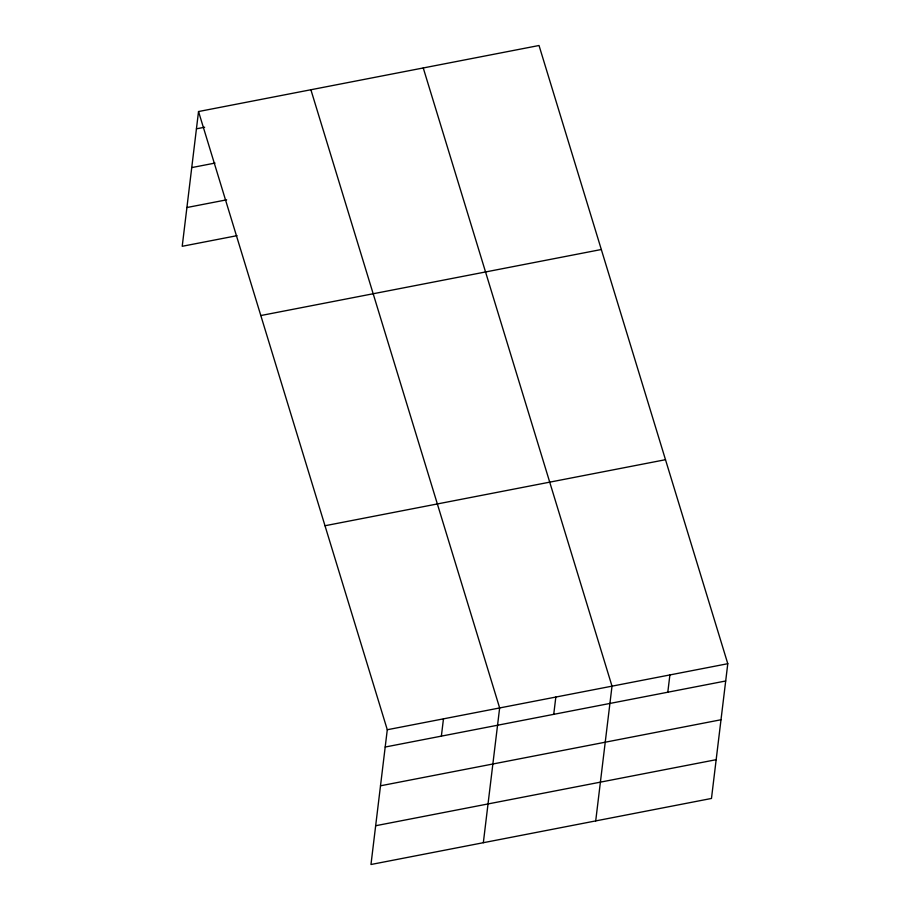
<?xml version="1.0" encoding="UTF-8"?>
<svg xmlns="http://www.w3.org/2000/svg" width="910" height="910" viewBox="0 0 910 910"><rect width="100%" height="100%" fill="white"/><g stroke="black" fill="none" stroke-linecap="round" stroke-linejoin="round"><path stroke-width="1.36" d="M198.528 111.543L387.285 729.74L370.973 864.5L711.472 798.457L727.784 663.708L539.027 45.5L198.528 111.543L182.216 246.292L237.032 235.667M441.373 736.133L443.466 718.843M483.335 842.706L499.647 707.946L310.89 89.749M553.735 714.339L555.828 697.049M595.709 820.911L612.009 686.163L423.252 67.954M667.803 692.214L669.896 674.936M196.435 128.822L204.659 127.229M191.737 167.588L215.033 163.072M186.903 207.525L226.647 199.825M260.817 315.542L601.317 249.511M324.995 525.741L665.494 459.698M387.285 729.74L727.784 663.708M385.192 747.03L725.691 680.987M380.494 785.796L721.004 719.753M375.659 825.734L716.17 759.691"/></g></svg>
